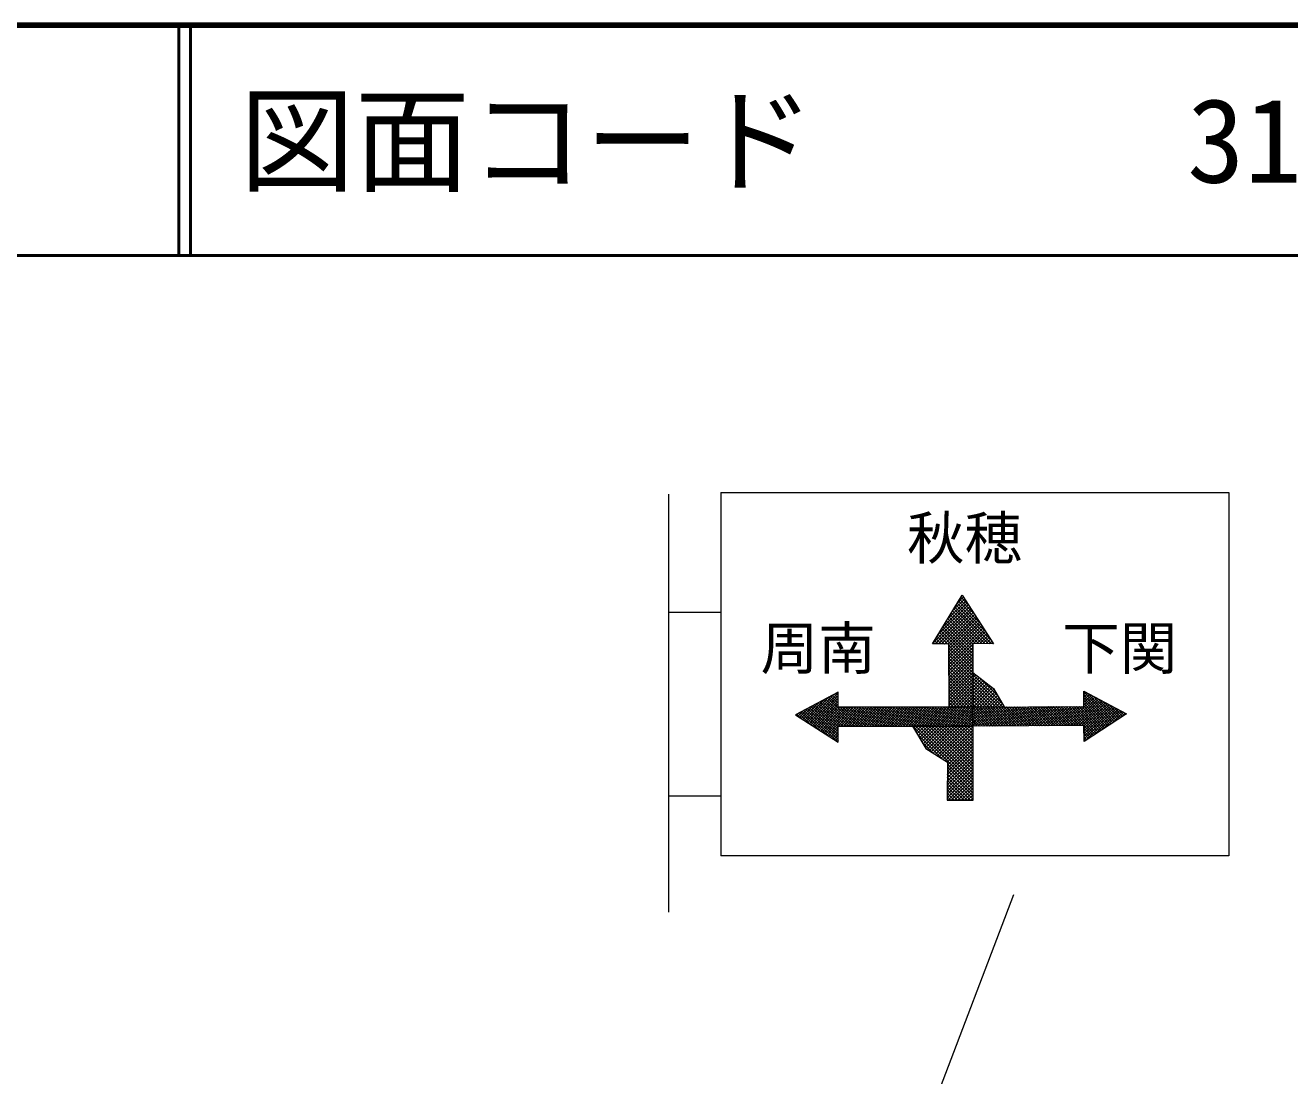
# Model space of a CAD drawing. Units: millimetres, scale not verified. Extents: x 40000 to 680000, y 20000 to 380000.
# Drawn here: x 111079 to 165978, y 334397 to 380000 of the extents above; entities that cross this region are included whole.
import ezdxf
from ezdxf.enums import TextEntityAlignment as Align

# ---------------------------------------------------------------- set-up
doc = ezdxf.new("R2010")
doc.units = ezdxf.units.MM
doc.header["$LTSCALE"] = 1000
for name, color, linetype, lineweight in [('M-STR-STRC', 7, 'Continuous', 13), ('M-TTL', 2, 'Continuous', 140), ('M-TTL-LINE', 7, 'Continuous', 50)]:
    doc.layers.add(name, color=color, linetype=linetype, lineweight=lineweight)
doc.layers.add('M-TTL-TXT', color=7, linetype='Continuous')
doc.styles.add('ＭＳ ゴシック', font='')
doc.styles.get('ＭＳ ゴシック').set_extended_font_data('MS Gothic')

msp = doc.modelspace()

# ---------------------------------------------------------------- linework, layer by layer
at = {"layer": 'M-STR-STRC'}
for p, q in [((139007, 359637), (139007, 341504)), ((141282, 359713), (141282, 343944)), ((151740, 355240), (151752, 355252)), ((150501, 353193), (152075, 354754)), ((150591, 353147), (152129, 354671)), ((150707, 353534), (152021, 354837)), ((150914, 353875), (151967, 354920)), ((151120, 354216), (151914, 355003)), ((151327, 354558), (151860, 355086)), ((152880, 353154), (151388, 354659)), ((153017, 353154), (151440, 354744)), ((153038, 353270), (151492, 354829)), ((151534, 354899), (151806, 355169)), ((152780, 353668), (151543, 354915)), ((152522, 354065), (151595, 355000)), ((152264, 354463), (151647, 355085)), ((152006, 354860), (151698, 355171)), ((139007, 354523), (141282, 354523)), ((150726, 353144), (152183, 354588)), ((150860, 353141), (152236, 354505)), ((150995, 353138), (152290, 354422)), ((152221, 352995), (151078, 354147)), ((151129, 353135), (152344, 354339)), ((152220, 353132), (151130, 354232)), ((151181, 353050), (152398, 354257)), ((151181, 352914), (152452, 354174)), ((152332, 353157), (151182, 354317)), ((152469, 353156), (151233, 354403)), ((152606, 353156), (151285, 354488)), ((152743, 353155), (151337, 354573)), ((151128, 353135), (150717, 353550)), ((152222, 352169), (150768, 353635)), ((152222, 352307), (150820, 353720)), ((152221, 352444), (150872, 353806)), ((152221, 352582), (150923, 353891)), ((152221, 352719), (150975, 353976)), ((152221, 352857), (151027, 354062)), ((151182, 352778), (152505, 354091)), ((151182, 352642), (152559, 354008)), ((151183, 352507), (152613, 353925)), ((151183, 352371), (152667, 353842)), ((151183, 352235), (152721, 353759)), ((152251, 353157), (152774, 353676)), ((152388, 353157), (152828, 353593)), ((150571, 353147), (150510, 353208)), ((150710, 353144), (150562, 353294)), ((150849, 353141), (150613, 353379)), ((150988, 353138), (150665, 353464)), ((152222, 352031), (151181, 353081)), ((151184, 352099), (152220, 353127)), ((152525, 353156), (152882, 353510)), ((152661, 353155), (152936, 353427)), ((152798, 353155), (152990, 353344)), ((152935, 353154), (153043, 353261)), ((153072, 353154), (153097, 353178)), ((152222, 351894), (151181, 352943)), ((152222, 351756), (151182, 352806)), ((152223, 351618), (151182, 352668)), ((152223, 351481), (151182, 352530)), ((151184, 351963), (152221, 352991)), ((151184, 351827), (152221, 352855)), ((151185, 351691), (152221, 352719)), ((151185, 351555), (152221, 352583)), ((152223, 351343), (151183, 352392)), ((152223, 351205), (151183, 352254)), ((152223, 351068), (151184, 352117)), ((152224, 350930), (151184, 351979)), ((151185, 351419), (152221, 352446)), ((151186, 351283), (152222, 352310)), ((151186, 351148), (152222, 352174)), ((151187, 351012), (152222, 352038)), ((152224, 350793), (151184, 351841)), ((152224, 350655), (151185, 351703)), ((152224, 350517), (151185, 351565)), ((152206, 350398), (151185, 351428)), ((151187, 350876), (152222, 351902)), ((151187, 350740), (152222, 351766)), ((151188, 350604), (152223, 351630)), ((151188, 350468), (152223, 351494)), ((151256, 350399), (152223, 351358)), ((152222, 351816), (152271, 351865)), ((153493, 350555), (152222, 351810)), ((152223, 351674), (152350, 351803)), ((152223, 351531), (152430, 351741)), ((152223, 351389), (152509, 351679)), ((153501, 350406), (152223, 351669)), ((152223, 351247), (152588, 351617)), ((152223, 351105), (152668, 351555)), ((153360, 350406), (152223, 351528)), ((153218, 350405), (152223, 351388)), ((152224, 350963), (152747, 351493)), ((152224, 350821), (152827, 351431)), ((152224, 350679), (152906, 351370)), ((153302, 350884), (152453, 351723)), ((145970, 350839), (144977, 349770)), ((146196, 350962), (145048, 349724)), ((146367, 351024), (145119, 349679)), ((146368, 350904), (145190, 349633)), ((146372, 350459), (145965, 350837)), ((146371, 350573), (146042, 350879)), ((146370, 350687), (146119, 350920)), ((146369, 350801), (146196, 350962)), ((146368, 350915), (146273, 351003)), ((146367, 351029), (146350, 351045)), ((152069, 350399), (151186, 351290)), ((151933, 350399), (151186, 351152)), ((151797, 350399), (151187, 351014)), ((151660, 350399), (151187, 350876)), ((151393, 350399), (152223, 351222)), ((151531, 350399), (152223, 351086)), ((151668, 350399), (152224, 350950)), ((151805, 350399), (152224, 350814)), ((153077, 350404), (152223, 351247)), ((152935, 350403), (152223, 351106)), ((152224, 350537), (152986, 351308)), ((152794, 350402), (152224, 350965)), ((152653, 350401), (152224, 350825)), ((152228, 350398), (153065, 351246)), ((152370, 350399), (153134, 351174)), ((152511, 350400), (153186, 351084)), ((152653, 350401), (153238, 350994)), ((152794, 350402), (153290, 350905)), ((152935, 350403), (153342, 350815)), ((156212, 349599), (157522, 350830)), ((157040, 350605), (157367, 350912)), ((157040, 350491), (157445, 350871)), ((157041, 350947), (157136, 351035)), ((157041, 350833), (157213, 350994)), ((157041, 350719), (157290, 350953)), ((157041, 350935), (158228, 349673)), ((157041, 350815), (158158, 349627)), ((157042, 351061), (157058, 351076)), ((157042, 351056), (158299, 349719)), ((157213, 350994), (158369, 349765)), ((157440, 350874), (158440, 349811)), ((145065, 350351), (144694, 349951)), ((145291, 350473), (144765, 349906)), ((145517, 350595), (144836, 349860)), ((146372, 348878), (144888, 350256)), ((145744, 350717), (144906, 349815)), ((146373, 348991), (144965, 350297)), ((146373, 349103), (145042, 350339)), ((146374, 349216), (145118, 350380)), ((146374, 349328), (145195, 350422)), ((146369, 350783), (145260, 349588)), ((146375, 349441), (145272, 350463)), ((146370, 350663), (145331, 349543)), ((146375, 349553), (145349, 350505)), ((146371, 350542), (145402, 349497)), ((146476, 349573), (145426, 350546)), ((146373, 350422), (145473, 349452)), ((146597, 349573), (145503, 350588)), ((146462, 350397), (145544, 349406)), ((146719, 349573), (145580, 350629)), ((146575, 350397), (145615, 349361)), ((146841, 349573), (145657, 350671)), ((146688, 350397), (145685, 349316)), ((146963, 349573), (145734, 350712)), ((146801, 350397), (145756, 349270)), ((147085, 349573), (145811, 350754)), ((146914, 350397), (145827, 349225)), ((147206, 349573), (145888, 350795)), ((147027, 350397), (145898, 349179)), ((147140, 350397), (146376, 349573)), ((147328, 349573), (146440, 350397)), ((147253, 350397), (146489, 349573)), ((147450, 349572), (146561, 350397)), ((147366, 350397), (146602, 349573)), ((147572, 349572), (146683, 350397)), ((147479, 350397), (146714, 349573)), ((147694, 349572), (146805, 350397)), ((147592, 350397), (146827, 349573)), ((147815, 349572), (146926, 350397)), ((147705, 350397), (146940, 349573)), ((147937, 349572), (147048, 350397)), ((147818, 350397), (147053, 349573)), ((147931, 350397), (147166, 349573)), ((148059, 349572), (147170, 350397)), ((148044, 350397), (147279, 349573)), ((148181, 349572), (147291, 350397)), ((148157, 350397), (147392, 349573)), ((148303, 349572), (147413, 350397)), ((148270, 350397), (147505, 349572)), ((148424, 349572), (147535, 350397)), ((148383, 350397), (147617, 349572)), ((148546, 349572), (147657, 350397)), ((148496, 350397), (147730, 349572)), ((148668, 349572), (147778, 350397)), ((148609, 350397), (147843, 349572)), ((148790, 349572), (147900, 350397)), ((148722, 350397), (147956, 349572)), ((148912, 349572), (148022, 350397)), ((148835, 350398), (148069, 349572)), ((149033, 349572), (148143, 350397)), ((148948, 350398), (148182, 349572)), ((149155, 349572), (148265, 350397)), ((149061, 350398), (148295, 349572)), ((149277, 349572), (148387, 350397)), ((149173, 350398), (148408, 349572)), ((149399, 349572), (148508, 350397)), ((149286, 350398), (148520, 349572)), ((149521, 349571), (148630, 350397)), ((149399, 350398), (148633, 349572)), ((149512, 350398), (148746, 349572)), ((149642, 349571), (148752, 350397)), ((149625, 350398), (148859, 349572)), ((149764, 349571), (148873, 350398)), ((149738, 350398), (148972, 349572)), ((149886, 349571), (148995, 350398)), ((149851, 350398), (149085, 349572)), ((150008, 349571), (149117, 350398)), ((149964, 350398), (149198, 349572)), ((150130, 349571), (149239, 350398)), ((150077, 350398), (149311, 349572)), ((150251, 349571), (149360, 350398)), ((150190, 350398), (149424, 349572)), ((150373, 349571), (149482, 350398)), ((150303, 350398), (149536, 349571)), ((150495, 349571), (149604, 350398)), ((150416, 350398), (149649, 349571)), ((150617, 349571), (149725, 350398)), ((150529, 350398), (149762, 349571)), ((150739, 349571), (149847, 350398)), ((150642, 350398), (149875, 349571)), ((150860, 349571), (149969, 350398)), ((150755, 350398), (149988, 349571)), ((150982, 349571), (150090, 350398)), ((150868, 350398), (150101, 349571)), ((151104, 349571), (150212, 350398)), ((150981, 350398), (150214, 349571)), ((151094, 350398), (150327, 349571)), ((151226, 349571), (150334, 350398)), ((151207, 350398), (150439, 349571)), ((151348, 349571), (150456, 350398)), ((151320, 350398), (150552, 349571)), ((151469, 349571), (150577, 350398)), ((151433, 350398), (150665, 349571)), ((151591, 349570), (150699, 350398)), ((151546, 350398), (150778, 349571)), ((151713, 349570), (150821, 350398)), ((151659, 350398), (150891, 349571)), ((151835, 349570), (150942, 350398)), ((151771, 350398), (151004, 349571)), ((151956, 349570), (151064, 350398)), ((151884, 350398), (151117, 349571)), ((152078, 349570), (151186, 350398)), ((151524, 350399), (151187, 350739)), ((151388, 350399), (151188, 350601)), ((151251, 350399), (151188, 350463)), ((151997, 350398), (151230, 349571)), ((152200, 349570), (151307, 350398)), ((152110, 350398), (151342, 349571)), ((152227, 349658), (151429, 350398)), ((152223, 350398), (151455, 349571)), ((152227, 349771), (151551, 350398)), ((152225, 350278), (151568, 349570)), ((152226, 349885), (151673, 350398)), ((152226, 349998), (151794, 350398)), ((152225, 350111), (151916, 350398)), ((151943, 350399), (152224, 350678)), ((152225, 350225), (152038, 350398)), ((152080, 350399), (152224, 350541)), ((152225, 350338), (152159, 350398)), ((152217, 350398), (152224, 350405)), ((152511, 350400), (152224, 350684)), ((152370, 350399), (152224, 350543)), ((152228, 350398), (152224, 350402)), ((152224, 350395), (152228, 350398)), ((152225, 350168), (152471, 350400)), ((152225, 350282), (152350, 350399)), ((152225, 350378), (152979, 349576)), ((152225, 350256), (152866, 349575)), ((152226, 349829), (152836, 350402)), ((152226, 349942), (152715, 350402)), ((152226, 350055), (152593, 350401)), ((152227, 349602), (153080, 350404)), ((152227, 349715), (152958, 350403)), ((152315, 349571), (153201, 350405)), ((152318, 350399), (153092, 349576)), ((152431, 350400), (153204, 349577)), ((152436, 349572), (153323, 350405)), ((152544, 350400), (153317, 349578)), ((152558, 349573), (153445, 350406)), ((152657, 350401), (153430, 349579)), ((152680, 349573), (153566, 350407)), ((152770, 350402), (153543, 349580)), ((152802, 349574), (153688, 350408)), ((152883, 350403), (153656, 349580)), ((152924, 349575), (153810, 350408)), ((152996, 350403), (153769, 349581)), ((153045, 349576), (153931, 350409)), ((153077, 350404), (153394, 350725)), ((153109, 350404), (153882, 349582)), ((153167, 349577), (154053, 350410)), ((153218, 350405), (153446, 350636)), ((153222, 350405), (153995, 349583)), ((153289, 349578), (154175, 350411)), ((153335, 350405), (154107, 349584)), ((153360, 350406), (153498, 350546)), ((153411, 349579), (154296, 350411)), ((153448, 350406), (154220, 349584)), ((153501, 350406), (153550, 350456)), ((153533, 349580), (154418, 350412)), ((153561, 350407), (154333, 349585)), ((153654, 349580), (154540, 350413)), ((153674, 350408), (154446, 349586)), ((153776, 349581), (154661, 350414)), ((153787, 350408), (154559, 349587)), ((153898, 349582), (154783, 350414)), ((153900, 350409), (154672, 349588)), ((154013, 350410), (154785, 349588)), ((154020, 349583), (154905, 350415)), ((154126, 350410), (154898, 349589)), ((154141, 349584), (155026, 350416)), ((154239, 350411), (155011, 349590)), ((154263, 349585), (155148, 350417)), ((154352, 350412), (155123, 349591)), ((154385, 349586), (155270, 350417)), ((154465, 350412), (155236, 349592)), ((154507, 349586), (155391, 350418)), ((154578, 350413), (155349, 349593)), ((154629, 349587), (155513, 350419)), ((154691, 350414), (155462, 349593)), ((154750, 349588), (155635, 350420)), ((154804, 350415), (155575, 349594)), ((154872, 349589), (155756, 350421)), ((154917, 350415), (155688, 349595)), ((154994, 349590), (155878, 350421)), ((155030, 350416), (155801, 349596)), ((155116, 349591), (156000, 350422)), ((155142, 350417), (155914, 349597)), ((155238, 349592), (156121, 350423)), ((155255, 350417), (156026, 349597)), ((155359, 349593), (156243, 350424)), ((155368, 350418), (156139, 349598)), ((155481, 349593), (156365, 350424)), ((155481, 350419), (156252, 349599)), ((155594, 350420), (156365, 349600)), ((155603, 349594), (156486, 350425)), ((155707, 350420), (156478, 349601)), ((155725, 349595), (156608, 350426)), ((155820, 350421), (156591, 349601)), ((155847, 349596), (156730, 350427)), ((155933, 350422), (156704, 349602)), ((155968, 349597), (156851, 350427)), ((156046, 350422), (156817, 349603)), ((156090, 349598), (156973, 350428)), ((156159, 350423), (156929, 349604)), ((156272, 350424), (157042, 349605)), ((156334, 349600), (157599, 350789)), ((156385, 350424), (157523, 349214)), ((156455, 349600), (157676, 350748)), ((156498, 350425), (157594, 349260)), ((156577, 349601), (157754, 350707)), ((156611, 350426), (157664, 349306)), ((156699, 349602), (157831, 350666)), ((156724, 350427), (157735, 349352)), ((156821, 349603), (157908, 350625)), ((156837, 350427), (157805, 349398)), ((156943, 349604), (157985, 350584)), ((156950, 350428), (157876, 349444)), ((157040, 350574), (158017, 349535)), ((157040, 350453), (157946, 349490)), ((157041, 350694), (158087, 349581)), ((157043, 349585), (158063, 350543)), ((157045, 349473), (158140, 350502)), ((157046, 349360), (158217, 350461)), ((157047, 349248), (158294, 350420)), ((157048, 349135), (158371, 350379)), ((157049, 349023), (158449, 350338)), ((157051, 348910), (158526, 350297)), ((157432, 349155), (158603, 350256)), ((157667, 350753), (158510, 349857)), ((157894, 350633), (158581, 349902)), ((158121, 350512), (158651, 349948)), ((158348, 350392), (158722, 349994)), ((158575, 350271), (158792, 350040)), ((144613, 350107), (144552, 350042)), ((144807, 349879), (144580, 350089)), ((144839, 350229), (144623, 349997)), ((145201, 349626), (144657, 350131)), ((145595, 349374), (144734, 350173)), ((145989, 349121), (144811, 350214)), ((152225, 350157), (151681, 349570)), ((152226, 350036), (151794, 349570)), ((152226, 349915), (151907, 349570)), ((152227, 349793), (152020, 349570)), ((152225, 350135), (152753, 349574)), ((152226, 350014), (152640, 349573)), ((152226, 349892), (152527, 349572)), ((152227, 349771), (152414, 349571)), ((157825, 349410), (158680, 350215)), ((158217, 349666), (158758, 350174)), ((158609, 349921), (158835, 350133)), ((158802, 350151), (158863, 350086)), ((146375, 349572), (145969, 349134)), ((146375, 349450), (146039, 349089)), ((146374, 349328), (146110, 349043)), ((146374, 349205), (146181, 348998)), ((152229, 346953), (149609, 349573)), ((149632, 349510), (149695, 349573)), ((149685, 349422), (149836, 349573)), ((149738, 349333), (149977, 349572)), ((152229, 347094), (149751, 349573)), ((150881, 348160), (149785, 349256)), ((149791, 349245), (150119, 349572)), ((149844, 349157), (150260, 349572)), ((152229, 347236), (149892, 349573)), ((149898, 349068), (150401, 349572)), ((149951, 348980), (150542, 349572)), ((150004, 348892), (150684, 349572)), ((152229, 347377), (150034, 349572)), ((150057, 348803), (150825, 349571)), ((150110, 348715), (150966, 349571)), ((150163, 348627), (151107, 349571)), ((152229, 347519), (150176, 349572)), ((150240, 348563), (151249, 349571)), ((152229, 347661), (150317, 349572)), ((150327, 348508), (151390, 349571)), ((150414, 348453), (151531, 349570)), ((152229, 347802), (150459, 349572)), ((150501, 348399), (151672, 349570)), ((150588, 348344), (151814, 349570)), ((152229, 347944), (150600, 349572)), ((150674, 348290), (151955, 349570)), ((152228, 348085), (150742, 349571)), ((150761, 348235), (152096, 349570)), ((150848, 348180), (152227, 349560)), ((152228, 348227), (150884, 349571)), ((150935, 348126), (152227, 349418)), ((151022, 348071), (152227, 349277)), ((152228, 348368), (151025, 349571)), ((152228, 348510), (151167, 349571)), ((152228, 348651), (151308, 349571)), ((152228, 348793), (151450, 349571)), ((152228, 348934), (151592, 349570)), ((152228, 349076), (151733, 349570)), ((152228, 349217), (151875, 349570)), ((152227, 349359), (152017, 349570)), ((152227, 349672), (152133, 349570)), ((152227, 349501), (152158, 349570)), ((152227, 349650), (152301, 349571)), ((157043, 349604), (157453, 349168)), ((157044, 349482), (157382, 349123)), ((157046, 349359), (157312, 349077)), ((157047, 349237), (157241, 349031)), ((146373, 349083), (146252, 348952)), ((146373, 348961), (146323, 348907)), ((150500, 348400), (149998, 348901)), ((151108, 348016), (152228, 349136)), ((151113, 347597), (152228, 348712)), ((151114, 347739), (152228, 348853)), ((151115, 347882), (152228, 348994)), ((157048, 349115), (157171, 348985)), ((157050, 348992), (157100, 348939)), ((151109, 347027), (152228, 348146)), ((151110, 347169), (152228, 348288)), ((151111, 347312), (152228, 348429)), ((151112, 347454), (152228, 348570)), ((151104, 346456), (152229, 347581)), ((151105, 346599), (152229, 347722)), ((151106, 346742), (152229, 347864)), ((151107, 346884), (152228, 348005)), ((152230, 346528), (151113, 347644)), ((152229, 346670), (151114, 347785)), ((152229, 346811), (151115, 347925)), ((151837, 346355), (151109, 347083)), ((151978, 346355), (151110, 347223)), ((152120, 346355), (151111, 347364)), ((152230, 346387), (151112, 347504)), ((151144, 346355), (152229, 347440)), ((151286, 346355), (152229, 347298)), ((151427, 346355), (152229, 347157)), ((151569, 346355), (152229, 347016)), ((139007, 346552), (141282, 346552)), ((151271, 346355), (151105, 346522)), ((151413, 346355), (151106, 346662)), ((151554, 346355), (151107, 346802)), ((151695, 346355), (151108, 346943)), ((151710, 346355), (152229, 346874)), ((151852, 346355), (152229, 346733)), ((151993, 346355), (152230, 346592)), ((152134, 346355), (152230, 346451)), ((151130, 346355), (151104, 346381)), ((134938, 292224), (153994, 342269))]:
    msp.add_line(p, q, dxfattribs=at)
for points in [[(141282, 359713), (163342, 359713), (163342, 343944), (141282, 343944)], [(152222, 351902), (153115, 351207), (153579, 350407)]]:
    msp.add_lwpolyline(points, dxfattribs=at)
for points in [[(151181, 353134), (150474, 353149), (151750, 355255), (153113, 353153), (152220, 353157), (152224, 350398), (151188, 350399)], [(146373, 350397), (146367, 351054), (144525, 350060), (146372, 348875), (146375, 349573), (152227, 349570), (152224, 350398)], [(157040, 350429), (157042, 351085), (158890, 350104), (157051, 348907), (157043, 349605), (152227, 349570), (152224, 350398)], [(152227, 349570), (151993, 349570), (149594, 349573), (150178, 348602), (151116, 348012), (151103, 346355), (152230, 346355)]]:
    msp.add_lwpolyline(points, close=True, dxfattribs=at)
at = {"layer": 'M-TTL'}
msp.add_line((680000, 380000), (40000, 380000), dxfattribs=at)
at = {"layer": 'M-TTL-LINE'}
for p, q in [((117750, 380000), (117750, 370000)), ((118250, 380000), (118250, 370000)), ((40000, 370000), (680000, 370000))]:
    msp.add_line(p, q, dxfattribs=at)

# ---------------------------------------------------------------- texts
at = {"layer": 'M-STR-STRC', "style": 'ＭＳ ゴシック'}
for s, p in [('秋穂', (151860, 356276)), ('周南', (145503, 351493)), ('下関', (158597, 351493))]:
    msp.add_text(s, height=1833, dxfattribs=at).set_placement(p, align=Align.BOTTOM_CENTER)
at = {"layer": 'M-TTL-TXT', "style": 'ＭＳ ゴシック'}
for s, p in [('図面コード', (120380, 375000)), ('31-0', (161521, 375000))]:
    msp.add_text(s, height=3666, dxfattribs=at).set_placement(p, align=Align.MIDDLE_LEFT)

doc.saveas('drawing.dxf')
